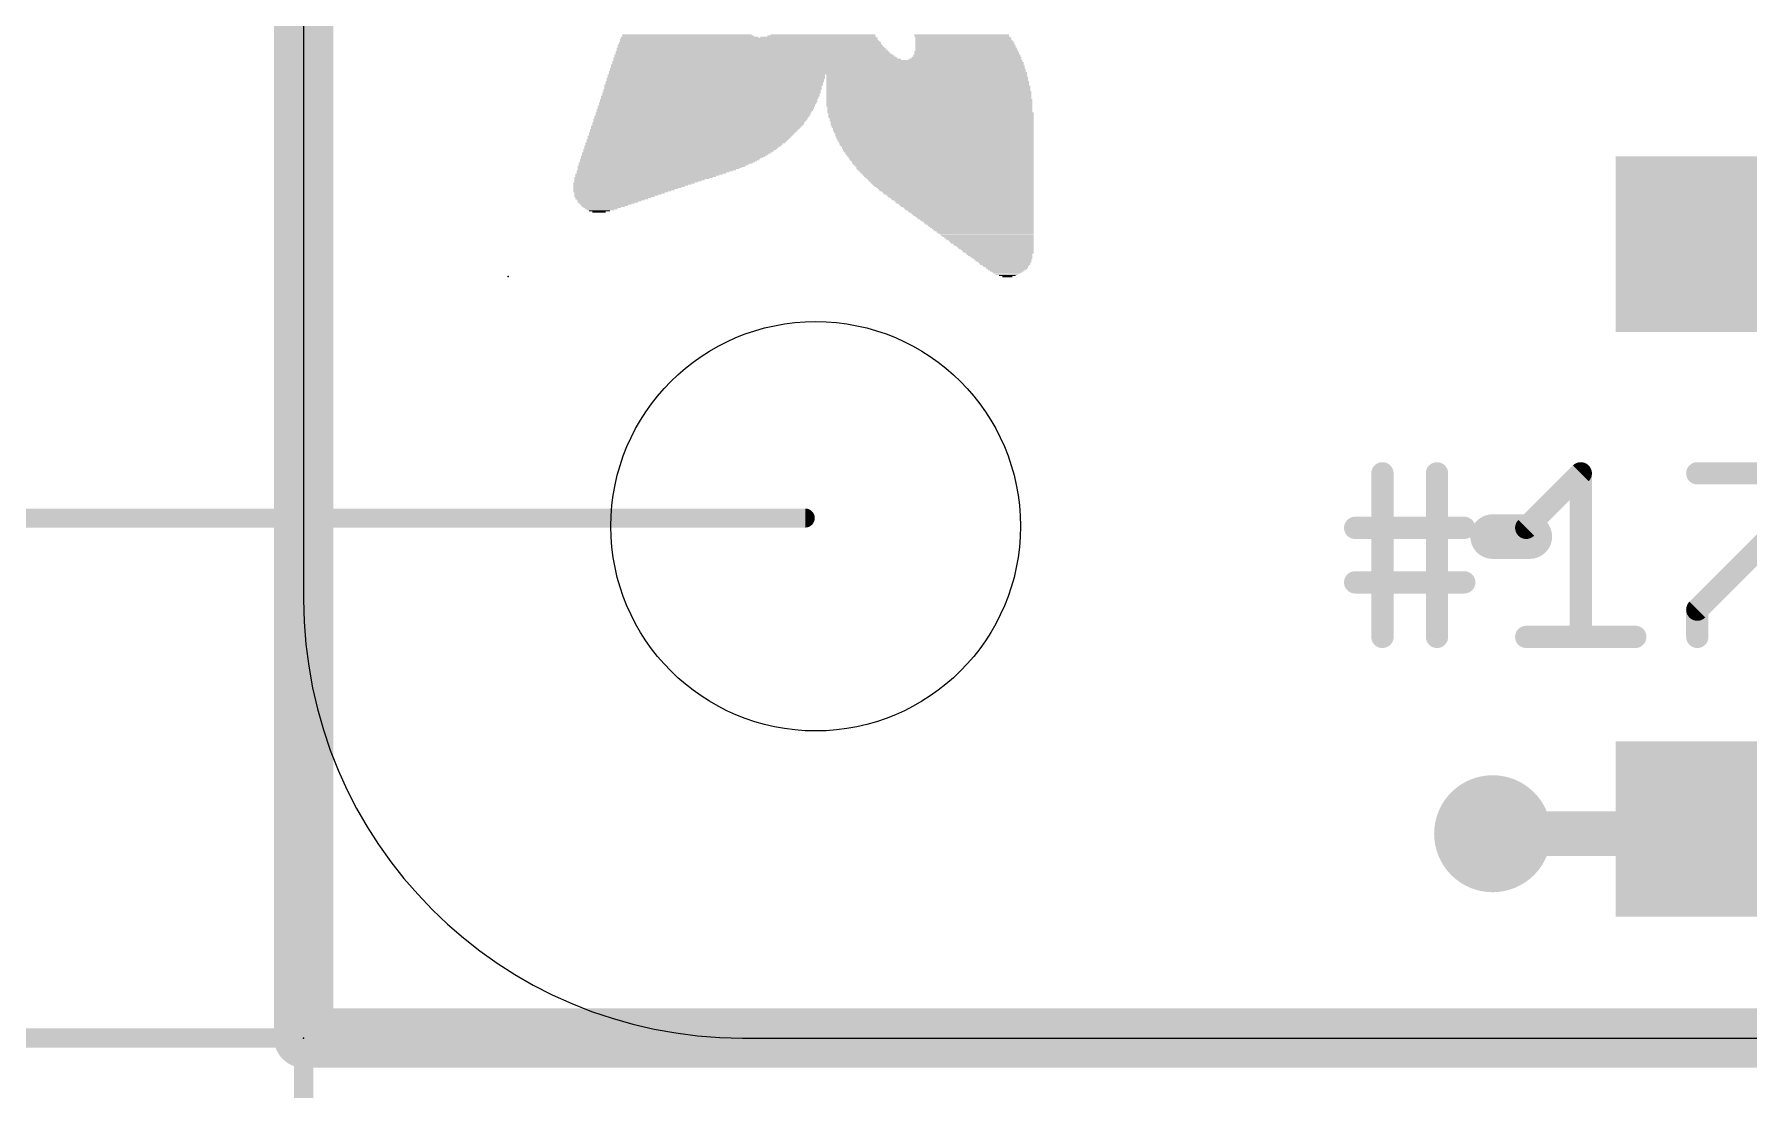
# Model space of a CAD drawing. Extents: x -30 to 87, y -20 to 77.
# Drawn here: x -1.84 to 9.88, y -0.35 to 6.86 of the extents above; entities that cross this region are included whole.
import ezdxf

# ---------------------------------------------------------------- set-up
doc = ezdxf.new("R2010")
doc.units = 0
for name, color, linetype in [('1', 12, 'CONTINUOUS'), ('16', 132, 'CONTINUOUS'), ('18', 110, 'CONTINUOUS'), ('20', 40, 'CONTINUOUS'), ('21', 40, 'CONTINUOUS'), ('23', 53, 'CONTINUOUS'), ('47', 253, 'CONTINUOUS')]:
    doc.layers.add(name, color=color, linetype=linetype)

# ---------------------------------------------------------------- blocks, each defined once
blk = doc.blocks.new('RECT')
blk.add_solid([(-0.5, -0.5), (0.5, -0.5), (-0.5, 0.5), (0.5, 0.5)])
blk = doc.blocks.new('ROUNDV')
at = {"const_width": 0.5}
blk.add_lwpolyline([(0, -0.25, 1), (0, 0.25, 1), (0, -0.25)], format="xyb", dxfattribs=at)

msp = doc.modelspace()

# ---------------------------------------------------------------- linework, layer by layer
at = {"layer": '1', "const_width": 0.3048}
msp.add_lwpolyline([(10.538, 1.397), (8.128, 1.397)], dxfattribs=at)
at = {"layer": '1', "const_width": 0.1524}
msp.add_lwpolyline([(8.128, 1.4732, 1), (8.128, 1.3208)], format="xyb", dxfattribs=at)
at = {"layer": '16'}
for points, const_width in [([(0, 0), (0, 56.642)], 0.4064), ([(8.382, 3.429), (8.128, 3.429)], 0.3048), ([(65.024, 0), (0, 0)], 0.4064)]:
    msp.add_lwpolyline(points, dxfattribs=dict(at, const_width=const_width))
for points, const_width in [([(8.128, 3.5052, 1), (8.128, 3.3528)], 0.1524), ([(8.382, 3.3528, 1), (8.382, 3.5052)], 0.1524), ([(0, 0.1016, 1), (0, -0.1016)], 0.2032), ([(-0.1016, 0, 1), (0.1016, 0)], 0.2032)]:
    msp.add_lwpolyline(points, format="xyb", dxfattribs=dict(at, const_width=const_width))
at = {"layer": '20'}
for p, q in [((0, 53.5), (0, 3)), ((3, 0), (62, 0))]:
    msp.add_line(p, q, dxfattribs=at)
msp.add_circle((3.5, 3.5), 1.4, dxfattribs=at)
msp.add_arc((3, 3), 3, 180, 270, dxfattribs=at)
at = {"layer": '21', "const_width": 0.1524}
for points in [[(7.3746, 2.7432), (7.3746, 3.8618)], [(7.7475, 3.8618), (7.7475, 2.7432)], [(8.3576, 3.4889), (8.7304, 3.8618)], [(8.7304, 3.8618), (8.7304, 2.7432)], [(9.527, 3.8618), (10.2727, 3.8618)], [(10.2727, 3.6753), (9.527, 2.9296)], [(7.1882, 3.4889), (7.7475, 3.4889)], [(7.7475, 3.4889), (7.9339, 3.4889)], [(7.1882, 3.116), (7.9339, 3.116)], [(9.527, 2.9296), (9.527, 2.7432)], [(8.3576, 2.7432), (9.1033, 2.7432)]]:
    msp.add_lwpolyline(points, dxfattribs=at)
at = {"layer": '21', "const_width": 0.0762}
for points in [[(7.4127, 3.8618, 1), (7.3365, 3.8618)], [(7.7856, 3.8618, 1), (7.7094, 3.8618)], [(8.7685, 3.8618, 1), (8.6923, 3.8618)], [(8.7574, 3.8348, 1), (8.7035, 3.8887)], [(9.527, 3.8999, 1), (9.527, 3.8237)], [(7.1882, 3.527, 1), (7.1882, 3.4508)], [(7.7475, 3.527, 1), (7.7475, 3.4508)], [(7.7475, 3.4508, 1), (7.7475, 3.527)], [(7.9339, 3.4508, 1), (7.9339, 3.527)], [(8.3307, 3.5158, 1), (8.3845, 3.462)], [(7.1882, 3.1542, 1), (7.1882, 3.0779)], [(7.9339, 3.0779, 1), (7.9339, 3.1542)], [(9.5651, 2.9296, 1), (9.4889, 2.9296)], [(9.5001, 2.9566, 1), (9.5539, 2.9027)], [(8.3576, 2.7813, 1), (8.3576, 2.7051)], [(9.1033, 2.7051, 1), (9.1033, 2.7813)], [(7.3365, 2.7432, 1), (7.4127, 2.7432)], [(7.7094, 2.7432, 1), (7.7856, 2.7432)], [(8.6923, 2.7432, 1), (8.7685, 2.7432)], [(9.4889, 2.7432, 1), (9.5651, 2.7432)]]:
    msp.add_lwpolyline(points, format="xyb", dxfattribs=at)
at = {"layer": '23'}
for p in [(1.397, 5.207), (0, 0)]:
    msp.add_point(p, dxfattribs=at)
at = {"layer": '47', "const_width": 0.13}
for points in [[(0, 25.4), (0, -7.538)], [(0, 7.874), (0, -20.111)], [(3.429, 3.556), (-18.206, 3.556)], [(59.563, 0), (-27.096, 0)]]:
    msp.add_lwpolyline(points, dxfattribs=at)
at = {"layer": '47', "const_width": 0.065}
msp.add_lwpolyline([(3.429, 3.5235, 1), (3.429, 3.5885)], format="xyb", dxfattribs=at)

# ---------------------------------------------------------------- block references
at = {"layer": '1', "xscale": 3.2, "yscale": 1.2}
for p in [(10.57, 5.429), (10.57, 1.429)]:
    msp.add_blockref('RECT', p, dxfattribs=at)
at = {"layer": '18', "xscale": 0.8001, "yscale": 0.8001}
msp.add_blockref('ROUNDV', (8.128, 1.397), dxfattribs=at)
msp.add_blockref('ROUNDV', (8.128, 1.397), dxfattribs=at)
at = {"layer": '21'}
for p, xscale, yscale in [((3.0506, 6.8072), 1.7907, 0.0076), ((3.0506, 6.7996), 1.7907, 0.0076), ((3.0429, 6.8301), 1.7602, 0.0076), ((3.0468, 6.8224), 1.7679, 0.0077), ((3.0506, 6.8148), 1.7755, 0.0076), ((2.6391, 6.8453), 0.9373, 0.0076), ((3.0467, 6.8377), 1.7526, 0.0076), ((2.62, 6.8605), 0.8839, 0.0077), ((2.6277, 6.8529), 0.8991, 0.0076), ((3.5192, 6.8453), 0.7925, 0.0076), ((3.5383, 6.8529), 0.7391, 0.0076), ((3.5497, 6.8605), 0.7163, 0.0077), ((4.4984, 6.8605), 0.6477, 0.0077), ((4.4984, 6.8529), 0.6477, 0.0076), ((4.5136, 6.8224), 0.663, 0.0077), ((4.5174, 6.8148), 0.6706, 0.0076), ((4.5174, 6.8072), 0.6706, 0.0076), ((4.5212, 6.7996), 0.6782, 0.0076), ((4.506, 6.8453), 0.6477, 0.0076), ((4.5098, 6.8377), 0.6553, 0.0076), ((4.5098, 6.8301), 0.6553, 0.0076), ((3.5116, 6.6777), 2.8041, 0.0076), ((3.0887, 6.7005), 1.9431, 0.0076), ((3.1001, 6.6929), 1.966, 0.0076), ((3.5154, 6.6853), 2.7965, 0.0076), ((3.0772, 6.7234), 1.905, 0.0076), ((3.081, 6.7158), 1.9126, 0.0076), ((3.0887, 6.7082), 1.9279, 0.0077), ((3.0657, 6.7463), 1.8669, 0.0077), ((3.0696, 6.7386), 1.8746, 0.0076), ((3.0734, 6.731), 1.8822, 0.0076), ((3.0582, 6.7691), 1.8364, 0.0076), ((3.062, 6.7615), 1.844, 0.0076), ((3.0658, 6.7539), 1.8516, 0.0076), ((3.0544, 6.7844), 1.8135, 0.0077), ((3.0582, 6.7767), 1.8212, 0.0076), ((3.0506, 6.792), 1.8059, 0.0076), ((4.5212, 6.6929), 0.7696, 0.0076), ((4.5288, 6.7005), 0.7544, 0.0076), ((4.5327, 6.7082), 0.7467, 0.0077), ((4.5327, 6.7234), 0.7315, 0.0076), ((4.5327, 6.7158), 0.7315, 0.0076), ((4.5289, 6.7463), 0.7087, 0.0077), ((4.5327, 6.7386), 0.7163, 0.0076), ((4.5327, 6.731), 0.7163, 0.0076), ((4.5212, 6.792), 0.6782, 0.0076), ((4.525, 6.7844), 0.6858, 0.0077), ((4.525, 6.7767), 0.6858, 0.0076), ((4.5288, 6.7691), 0.6934, 0.0076), ((4.5288, 6.7615), 0.6934, 0.0076), ((4.5327, 6.7539), 0.7011, 0.0076), ((2.8182, 6.5634), 1.4935, 0.0076), ((2.822, 6.5862), 1.4859, 0.0076), ((2.822, 6.5786), 1.4859, 0.0076), ((2.822, 6.571), 1.4859, 0.0076), ((3.5116, 6.6091), 2.8499, 0.0076), ((3.5154, 6.6015), 2.8575, 0.0076), ((3.5154, 6.5939), 2.8575, 0.0077), ((3.5116, 6.632), 2.8347, 0.0077), ((3.5154, 6.6243), 2.8423, 0.0076), ((3.5154, 6.6167), 2.8423, 0.0076), ((3.5116, 6.6548), 2.8194, 0.0076), ((3.5154, 6.6472), 2.827, 0.0076), ((3.5154, 6.6396), 2.827, 0.0076), ((3.5154, 6.6701), 2.8118, 0.0077), ((3.5154, 6.6624), 2.8118, 0.0076), ((4.2583, 6.5862), 1.3716, 0.0076), ((4.2583, 6.5786), 1.3716, 0.0076), ((4.2621, 6.571), 1.3792, 0.0076), ((4.2621, 6.5634), 1.3792, 0.0076), ((2.7877, 6.4643), 1.4935, 0.0076), ((2.7839, 6.4567), 1.4859, 0.0076), ((2.7839, 6.4491), 1.4859, 0.0076), ((2.7953, 6.4872), 1.4935, 0.0076), ((2.7915, 6.4796), 1.4859, 0.0077), ((2.7915, 6.4719), 1.4859, 0.0076), ((2.8029, 6.5177), 1.4936, 0.0077), ((2.7991, 6.51), 1.4859, 0.0076), ((2.7991, 6.5024), 1.4859, 0.0076), ((2.7991, 6.4948), 1.4859, 0.0076), ((2.8106, 6.5405), 1.4935, 0.0076), ((2.8068, 6.5329), 1.4859, 0.0076), ((2.8068, 6.5253), 1.4859, 0.0076), ((2.8144, 6.5558), 1.4859, 0.0077), ((2.8144, 6.5481), 1.4859, 0.0076), ((4.2621, 6.5558), 1.3792, 0.0077), ((4.2621, 6.5481), 1.3792, 0.0076), ((4.266, 6.5405), 1.3869, 0.0076), ((4.266, 6.5329), 1.3869, 0.0076), ((4.266, 6.5253), 1.3869, 0.0076), ((4.266, 6.5177), 1.3869, 0.0077), ((4.2698, 6.51), 1.3945, 0.0076), ((4.2698, 6.5024), 1.3945, 0.0076), ((4.2698, 6.4948), 1.3945, 0.0076), ((4.2698, 6.4872), 1.3945, 0.0076), ((4.2698, 6.4796), 1.3945, 0.0077), ((4.2736, 6.4719), 1.4021, 0.0076), ((4.2736, 6.4643), 1.4021, 0.0076), ((4.2736, 6.4567), 1.4021, 0.0076), ((4.2736, 6.4491), 1.4021, 0.0076), ((2.7305, 6.3272), 1.4706, 0.0077), ((2.742, 6.35), 1.4783, 0.0076), ((2.742, 6.3424), 1.4783, 0.0076), ((2.7382, 6.3348), 1.4707, 0.0076), ((2.7534, 6.3729), 1.4859, 0.0076), ((2.7496, 6.3653), 1.4783, 0.0077), ((2.7496, 6.3576), 1.4783, 0.0076), ((2.761, 6.3957), 1.4859, 0.0076), ((2.761, 6.3881), 1.4859, 0.0076), ((2.7572, 6.3805), 1.4783, 0.0076), ((2.7687, 6.4186), 1.4859, 0.0076), ((2.7687, 6.411), 1.4859, 0.0076), ((2.7687, 6.4034), 1.4859, 0.0077), ((2.7801, 6.4415), 1.4935, 0.0077), ((2.7763, 6.4338), 1.4859, 0.0076), ((2.7763, 6.4262), 1.4859, 0.0076), ((4.2736, 6.4415), 1.4021, 0.0077), ((4.2736, 6.4338), 1.4021, 0.0076), ((4.2736, 6.4262), 1.4021, 0.0076), ((4.2774, 6.4186), 1.4097, 0.0076), ((4.2774, 6.411), 1.4097, 0.0076), ((4.2774, 6.4034), 1.4097, 0.0077), ((4.2774, 6.3957), 1.4097, 0.0076), ((4.2774, 6.3881), 1.4097, 0.0076), ((4.2774, 6.3805), 1.4097, 0.0076), ((4.2774, 6.3729), 1.4097, 0.0076), ((4.2812, 6.3653), 1.4021, 0.0077), ((4.2812, 6.3576), 1.4021, 0.0076), ((4.2812, 6.35), 1.4021, 0.0076), ((4.2812, 6.3424), 1.4021, 0.0076), ((4.2812, 6.3348), 1.4021, 0.0076), ((4.285, 6.3272), 1.4097, 0.0077), ((2.6696, 6.2129), 1.4249, 0.0077), ((2.6848, 6.2357), 1.4402, 0.0076), ((2.681, 6.2281), 1.4326, 0.0076), ((2.6772, 6.2205), 1.4249, 0.0076), ((2.6962, 6.2586), 1.4478, 0.0076), ((2.6962, 6.251), 1.4478, 0.0077), ((2.6924, 6.2433), 1.4402, 0.0076), ((2.7038, 6.2662), 1.4478, 0.0076), ((2.7115, 6.2814), 1.4631, 0.0076), ((2.7077, 6.2738), 1.4555, 0.0076), ((2.7229, 6.3043), 1.4706, 0.0076), ((2.7191, 6.2967), 1.463, 0.0076), ((2.7153, 6.2891), 1.4554, 0.0077), ((2.7305, 6.3195), 1.4706, 0.0076), ((2.7267, 6.3119), 1.463, 0.0076), ((4.2888, 6.3195), 1.402, 0.0076), ((4.2888, 6.3119), 1.402, 0.0076), ((4.2888, 6.3043), 1.402, 0.0076), ((4.2888, 6.2967), 1.402, 0.0076), ((4.2926, 6.2891), 1.3944, 0.0077), ((4.2926, 6.2814), 1.3944, 0.0076), ((4.2926, 6.2738), 1.3944, 0.0076), ((4.2964, 6.2662), 1.3868, 0.0076), ((4.2964, 6.2586), 1.3868, 0.0076), ((4.2964, 6.251), 1.3868, 0.0077), ((4.2964, 6.2433), 1.3868, 0.0076), ((4.3002, 6.2357), 1.3792, 0.0076), ((4.3002, 6.2281), 1.3792, 0.0076), ((4.304, 6.2205), 1.3716, 0.0076), ((4.304, 6.2129), 1.3716, 0.0077), ((2.5896, 6.0986), 1.3411, 0.0077), ((2.5819, 6.0909), 1.3259, 0.0076), ((2.6086, 6.1214), 1.364, 0.0076), ((2.601, 6.1138), 1.3487, 0.0076), ((2.5972, 6.1062), 1.3411, 0.0076), ((2.6238, 6.1443), 1.3792, 0.0076), ((2.62, 6.1367), 1.3716, 0.0077), ((2.6162, 6.129), 1.364, 0.0076), ((2.6391, 6.1671), 1.3945, 0.0076), ((2.6353, 6.1595), 1.3869, 0.0076), ((2.6315, 6.1519), 1.3793, 0.0076), ((2.6543, 6.19), 1.4097, 0.0076), ((2.6505, 6.1824), 1.402, 0.0076), ((2.6467, 6.1748), 1.3944, 0.0077), ((2.6658, 6.2052), 1.4173, 0.0076), ((2.662, 6.1976), 1.4097, 0.0076), ((4.304, 6.2052), 1.3716, 0.0076), ((4.3079, 6.1976), 1.3639, 0.0076), ((4.3079, 6.19), 1.3639, 0.0076), ((4.3117, 6.1824), 1.3563, 0.0076), ((4.3117, 6.1748), 1.3563, 0.0077), ((4.3117, 6.1671), 1.3563, 0.0076), ((4.3155, 6.1595), 1.3487, 0.0076), ((4.3155, 6.1519), 1.3487, 0.0076), ((4.3193, 6.1443), 1.3411, 0.0076), ((4.3193, 6.1367), 1.3411, 0.0077), ((4.3231, 6.129), 1.3335, 0.0076), ((4.3231, 6.1214), 1.3335, 0.0076), ((4.3269, 6.1138), 1.3258, 0.0076), ((4.3269, 6.1062), 1.3258, 0.0076), ((4.3307, 6.0986), 1.3182, 0.0077), ((4.3345, 6.0909), 1.3106, 0.0076), ((2.4752, 5.9843), 1.1887, 0.0077), ((2.4638, 5.9766), 1.1658, 0.0076), ((2.5019, 6.0071), 1.2268, 0.0076), ((2.4943, 5.9995), 1.2116, 0.0076), ((2.4867, 5.9919), 1.1963, 0.0076), ((2.5171, 6.0224), 1.2421, 0.0077), ((2.5095, 6.0147), 1.2268, 0.0076), ((2.5248, 6.03), 1.2573, 0.0076), ((2.5476, 6.0528), 1.2878, 0.0076), ((2.54, 6.0452), 1.2726, 0.0076), ((2.5362, 6.0376), 1.265, 0.0076), ((2.5705, 6.0757), 1.3182, 0.0076), ((2.5629, 6.0681), 1.303, 0.0076), ((2.5591, 6.0605), 1.2954, 0.0077), ((2.5781, 6.0833), 1.3182, 0.0076), ((4.3345, 6.0833), 1.3106, 0.0076), ((4.3383, 6.0757), 1.303, 0.0076), ((4.3383, 6.0681), 1.303, 0.0076), ((4.3421, 6.0605), 1.2954, 0.0077), ((4.346, 6.0528), 1.2877, 0.0076), ((4.346, 6.0452), 1.2877, 0.0076), ((4.3498, 6.0376), 1.2801, 0.0076), ((4.3536, 6.03), 1.2725, 0.0076), ((4.3574, 6.0224), 1.2649, 0.0077), ((4.3574, 6.0147), 1.2649, 0.0076), ((4.3612, 6.0071), 1.2573, 0.0076), ((4.365, 5.9995), 1.2496, 0.0076), ((4.3688, 5.9919), 1.242, 0.0076), ((4.3688, 5.9843), 1.242, 0.0077), ((4.3726, 5.9766), 1.2344, 0.0076), ((2.3114, 5.8776), 0.922, 0.0076), ((2.2961, 5.87), 0.8915, 0.0077), ((2.3229, 5.8852), 0.9449, 0.0076), ((2.2848, 5.8623), 0.8687, 0.0076), ((2.3495, 5.9004), 0.983, 0.0076), ((2.338, 5.8928), 0.9601, 0.0076), ((2.361, 5.9081), 1.0059, 0.0077), ((2.399, 5.9309), 1.0668, 0.0076), ((2.3876, 5.9233), 1.044, 0.0076), ((2.3761, 5.9157), 1.0211, 0.0076), ((2.4448, 5.9614), 1.143, 0.0076), ((2.4333, 5.9538), 1.1201, 0.0076), ((2.4143, 5.9385), 1.082, 0.0076), ((2.4258, 5.9462), 1.1049, 0.0077), ((2.4562, 5.969), 1.1506, 0.0076), ((4.3764, 5.969), 1.2268, 0.0076), ((4.3802, 5.9614), 1.2192, 0.0076), ((4.3841, 5.9538), 1.2115, 0.0076), ((4.3841, 5.9462), 1.2115, 0.0077), ((4.3879, 5.9385), 1.2039, 0.0076), ((4.3917, 5.9309), 1.1963, 0.0076), ((4.3955, 5.9233), 1.1887, 0.0076), ((4.3993, 5.9157), 1.1811, 0.0076), ((4.4031, 5.9081), 1.1734, 0.0077), ((4.4069, 5.9004), 1.1658, 0.0076), ((4.4107, 5.8928), 1.1582, 0.0076), ((4.4145, 5.8852), 1.1506, 0.0076), ((4.4183, 5.8776), 1.143, 0.0076), ((4.4222, 5.87), 1.1353, 0.0077), ((4.426, 5.8623), 1.1277, 0.0076), ((2.2581, 5.8471), 0.8306, 0.0076), ((2.2352, 5.8319), 0.7848, 0.0077), ((2.2238, 5.8242), 0.762, 0.0076), ((2.1895, 5.8014), 0.6934, 0.0076), ((2.2467, 5.8395), 0.8077, 0.0076), ((2.2124, 5.8166), 0.7391, 0.0076), ((2.201, 5.809), 0.7163, 0.0076), ((2.1781, 5.7938), 0.6705, 0.0077), ((2.1667, 5.7861), 0.6477, 0.0076), ((2.2733, 5.8547), 0.8458, 0.0076), ((2.159, 5.7785), 0.6172, 0.0076), ((2.1476, 5.7709), 0.5944, 0.0076), ((2.1247, 5.7557), 0.5486, 0.0077), ((2.1362, 5.7633), 0.5715, 0.0076), ((2.1171, 5.748), 0.5182, 0.0076), ((2.1057, 5.7404), 0.4953, 0.0076), ((4.4298, 5.8547), 1.1201, 0.0076), ((4.4336, 5.8471), 1.1125, 0.0076), ((4.4374, 5.8395), 1.1049, 0.0076), ((4.4412, 5.8319), 1.0972, 0.0077), ((4.445, 5.8242), 1.0896, 0.0076), ((4.4526, 5.8166), 1.0744, 0.0076), ((4.4564, 5.809), 1.0668, 0.0076), ((4.4603, 5.8014), 1.0591, 0.0076), ((4.4641, 5.7938), 1.0515, 0.0077), ((4.4717, 5.7861), 1.0363, 0.0076), ((4.4755, 5.7785), 1.0287, 0.0076), ((4.4793, 5.7709), 1.021, 0.0076), ((4.4869, 5.7633), 1.0058, 0.0076), ((4.4907, 5.7557), 0.9982, 0.0077), ((4.4945, 5.748), 0.9906, 0.0076), ((4.5022, 5.7404), 0.9753, 0.0076), ((2.0981, 5.7328), 0.4649, 0.0076), ((2.079, 5.7176), 0.4114, 0.0077), ((2.0905, 5.7252), 0.4343, 0.0076), ((2.0714, 5.7099), 0.381, 0.0076), ((2.0638, 5.7023), 0.3505, 0.0076), ((2.0562, 5.6947), 0.3201, 0.0076), ((2.0485, 5.6871), 0.2896, 0.0076), ((2.0409, 5.6795), 0.259, 0.0077), ((2.0371, 5.6718), 0.221, 0.0076), ((2.0295, 5.6642), 0.1905, 0.0076), ((2.0219, 5.6566), 0.1447, 0.0076), ((2.0181, 5.649), 0.0915, 0.0076), ((4.506, 5.7328), 0.9677, 0.0076), ((4.5136, 5.7252), 0.9525, 0.0076), ((4.5174, 5.7176), 0.9448, 0.0077), ((4.5212, 5.7099), 0.9372, 0.0076), ((4.5288, 5.7023), 0.922, 0.0076), ((4.5326, 5.6947), 0.9144, 0.0076), ((4.5365, 5.6871), 0.9067, 0.0076), ((4.5441, 5.6795), 0.8915, 0.0077), ((4.5479, 5.6718), 0.8839, 0.0076), ((4.5517, 5.6642), 0.8763, 0.0076), ((4.5593, 5.6566), 0.861, 0.0076), ((4.5631, 5.649), 0.8534, 0.0076), ((4.5707, 5.6414), 0.8382, 0.0077), ((4.5746, 5.6337), 0.8305, 0.0076), ((4.5784, 5.6261), 0.8229, 0.0076), ((4.586, 5.6185), 0.8077, 0.0076), ((4.5898, 5.6109), 0.8001, 0.0076), ((4.5936, 5.6033), 0.7924, 0.0077), ((4.6012, 5.5956), 0.7772, 0.0076), ((4.605, 5.588), 0.7696, 0.0076), ((4.6127, 5.5804), 0.7543, 0.0076), ((4.6165, 5.5728), 0.7467, 0.0076), ((4.6203, 5.5652), 0.7391, 0.0077), ((4.6279, 5.5575), 0.7239, 0.0076), ((4.6317, 5.5499), 0.7162, 0.0076), ((4.6355, 5.5423), 0.7086, 0.0076), ((4.6431, 5.5347), 0.6934, 0.0076), ((4.6469, 5.5271), 0.6858, 0.0077), ((4.6508, 5.5194), 0.6781, 0.0076), ((4.6584, 5.5118), 0.6629, 0.0076), ((4.6622, 5.5042), 0.6553, 0.0076), ((4.6698, 5.4966), 0.64, 0.0076), ((4.6736, 5.4889), 0.6324, 0.0077), ((4.6774, 5.4813), 0.6248, 0.0076), ((4.685, 5.4737), 0.6096, 0.0076), ((4.6889, 5.4661), 0.6019, 0.0076), ((4.6927, 5.4585), 0.5943, 0.0076), ((4.7003, 5.4508), 0.5791, 0.0077), ((4.7041, 5.4432), 0.5715, 0.0076), ((4.7079, 5.4356), 0.5638, 0.0076), ((4.7155, 5.428), 0.5486, 0.0076), ((4.7193, 5.4204), 0.541, 0.0076), ((4.727, 5.4127), 0.5257, 0.0077), ((4.7308, 5.4051), 0.5181, 0.0076), ((4.7346, 5.3975), 0.5105, 0.0076), ((4.7422, 5.3899), 0.4953, 0.0076), ((4.746, 5.3823), 0.4876, 0.0076), ((4.7498, 5.3746), 0.48, 0.0077), ((4.7574, 5.367), 0.4648, 0.0076), ((4.7574, 5.3594), 0.4496, 0.0076), ((4.7613, 5.3518), 0.4419, 0.0076), ((4.7689, 5.3442), 0.4267, 0.0076), ((4.7727, 5.3365), 0.4191, 0.0077), ((4.7803, 5.3289), 0.4038, 0.0076), ((4.7803, 5.3213), 0.3886, 0.0076), ((4.7841, 5.3137), 0.381, 0.0076), ((4.7917, 5.3061), 0.3658, 0.0076), ((4.7918, 5.2984), 0.3505, 0.0077), ((4.7956, 5.2908), 0.3429, 0.0076), ((4.7994, 5.2832), 0.3201, 0.0076), ((4.7993, 5.2756), 0.3048, 0.0076), ((4.807, 5.268), 0.2895, 0.0076), ((4.807, 5.2603), 0.2743, 0.0077), ((4.807, 5.2527), 0.2591, 0.0076), ((4.807, 5.2451), 0.2286, 0.0076), ((4.8108, 5.2375), 0.2057, 0.0076), ((4.807, 5.2299), 0.1829, 0.0076), ((4.807, 5.2222), 0.1524, 0.0077), ((4.8108, 5.2146), 0.1143, 0.0076), ((4.8108, 5.207), 0.0686, 0.0076)]:
    msp.add_blockref('RECT', p, dxfattribs=dict(at, xscale=xscale, yscale=yscale))

doc.saveas('drawing.dxf')
